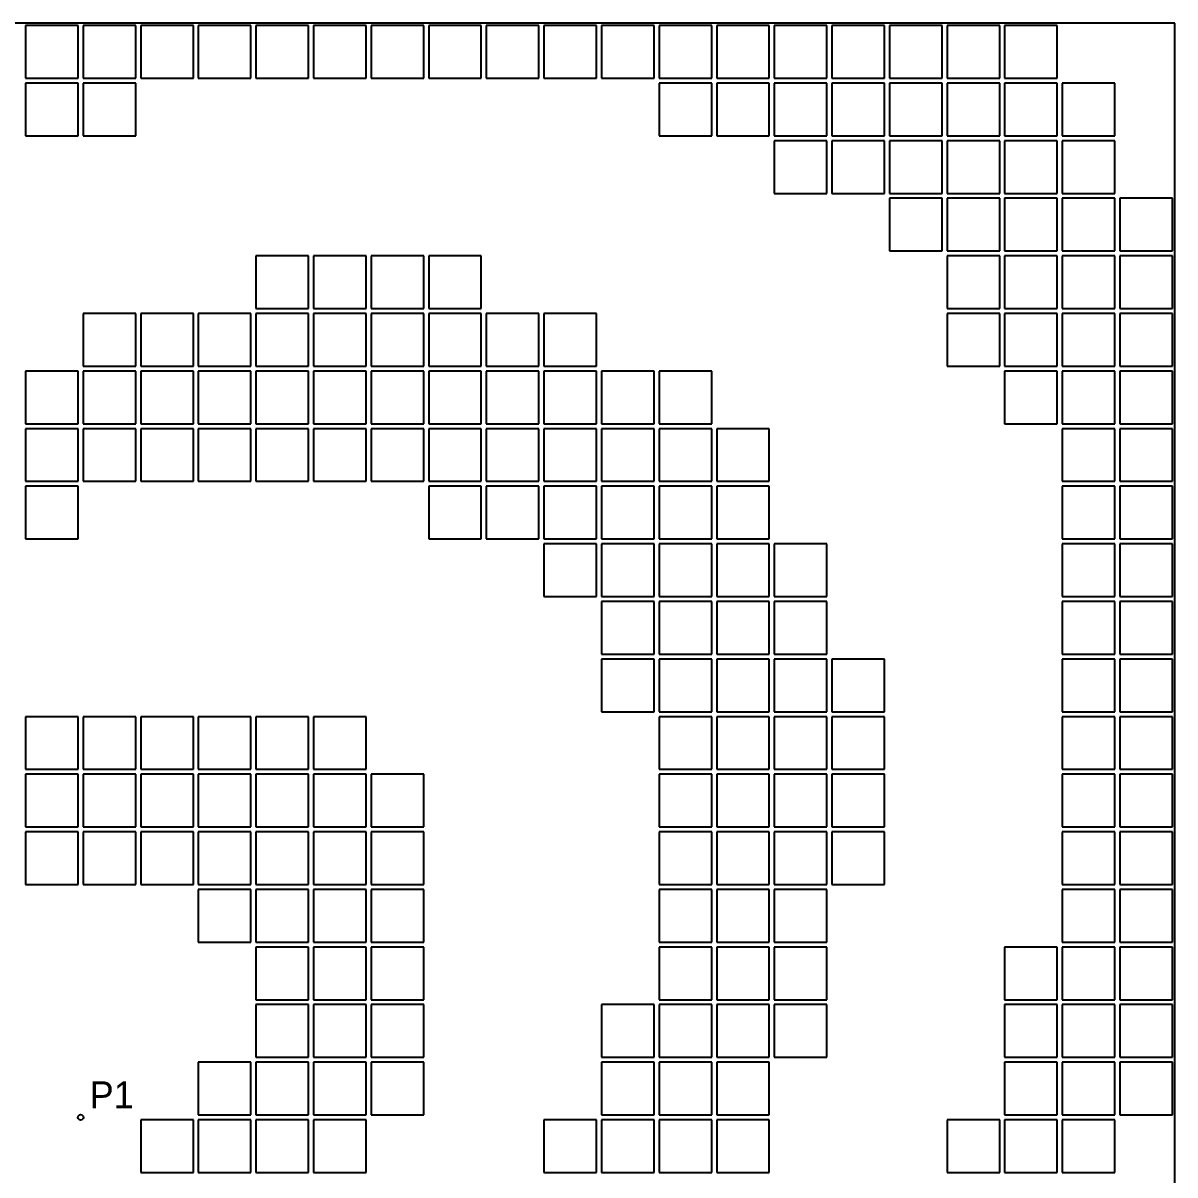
# Model space of a CAD drawing. Extents: x -243 to 243, y -243 to 243.
# Drawn here: x 115.2 to 243.2, y 115.2 to 243.2 of the extents above; entities that cross this region are included whole.
import ezdxf

# ---------------------------------------------------------------- set-up
doc = ezdxf.new("R2010")
doc.units = 0

msp = doc.modelspace()

# ---------------------------------------------------------------- linework, layer by layer
at = {"layer": 'BOARD'}
for p, q in [((243.2, 243.2), (-243.2, 243.2)), ((243.2, -243.2), (243.2, 243.2))]:
    msp.add_line(p, q, dxfattribs=at)
at = {"layer": 'FEEDS'}
msp.add_circle((121.6, 121.6), 0.3, dxfattribs=at)
at = {"layer": 'PATCHES'}
for p, q in [((121.325, 242.925), (115.475, 242.925)), ((115.475, 242.925), (115.475, 237.075)), ((121.325, 237.075), (121.325, 242.925)), ((127.725, 242.925), (121.875, 242.925)), ((121.875, 242.925), (121.875, 237.075)), ((127.725, 237.075), (127.725, 242.925)), ((134.125, 242.925), (128.275, 242.925)), ((128.275, 242.925), (128.275, 237.075)), ((134.125, 237.075), (134.125, 242.925)), ((140.525, 242.925), (134.675, 242.925)), ((134.675, 242.925), (134.675, 237.075)), ((140.525, 237.075), (140.525, 242.925)), ((146.925, 242.925), (141.075, 242.925)), ((141.075, 242.925), (141.075, 237.075)), ((146.925, 237.075), (146.925, 242.925)), ((153.325, 242.925), (147.475, 242.925)), ((147.475, 242.925), (147.475, 237.075)), ((153.325, 237.075), (153.325, 242.925)), ((159.725, 242.925), (153.875, 242.925)), ((153.875, 242.925), (153.875, 237.075)), ((159.725, 237.075), (159.725, 242.925)), ((166.125, 242.925), (160.275, 242.925)), ((160.275, 242.925), (160.275, 237.075)), ((166.125, 237.075), (166.125, 242.925)), ((172.525, 242.925), (166.675, 242.925)), ((166.675, 242.925), (166.675, 237.075)), ((172.525, 237.075), (172.525, 242.925)), ((178.925, 242.925), (173.075, 242.925)), ((173.075, 242.925), (173.075, 237.075)), ((178.925, 237.075), (178.925, 242.925)), ((185.325, 242.925), (179.475, 242.925)), ((179.475, 242.925), (179.475, 237.075)), ((185.325, 237.075), (185.325, 242.925)), ((191.725, 242.925), (185.875, 242.925)), ((185.875, 242.925), (185.875, 237.075)), ((191.725, 237.075), (191.725, 242.925)), ((198.125, 242.925), (192.275, 242.925)), ((192.275, 242.925), (192.275, 237.075)), ((198.125, 237.075), (198.125, 242.925)), ((204.525, 242.925), (198.675, 242.925)), ((198.675, 242.925), (198.675, 237.075)), ((204.525, 237.075), (204.525, 242.925)), ((210.925, 242.925), (205.075, 242.925)), ((205.075, 242.925), (205.075, 237.075)), ((210.925, 237.075), (210.925, 242.925)), ((217.325, 242.925), (211.475, 242.925)), ((211.475, 242.925), (211.475, 237.075)), ((217.325, 237.075), (217.325, 242.925)), ((223.725, 242.925), (217.875, 242.925)), ((217.875, 242.925), (217.875, 237.075)), ((223.725, 237.075), (223.725, 242.925)), ((230.125, 242.925), (224.275, 242.925)), ((224.275, 242.925), (224.275, 237.075)), ((230.125, 237.075), (230.125, 242.925)), ((115.475, 237.075), (121.325, 237.075)), ((121.875, 237.075), (127.725, 237.075)), ((128.275, 237.075), (134.125, 237.075)), ((134.675, 237.075), (140.525, 237.075)), ((141.075, 237.075), (146.925, 237.075)), ((147.475, 237.075), (153.325, 237.075)), ((153.875, 237.075), (159.725, 237.075)), ((160.275, 237.075), (166.125, 237.075)), ((166.675, 237.075), (172.525, 237.075)), ((173.075, 237.075), (178.925, 237.075)), ((179.475, 237.075), (185.325, 237.075)), ((185.875, 237.075), (191.725, 237.075)), ((192.275, 237.075), (198.125, 237.075)), ((198.675, 237.075), (204.525, 237.075)), ((205.075, 237.075), (210.925, 237.075)), ((211.475, 237.075), (217.325, 237.075)), ((217.875, 237.075), (223.725, 237.075)), ((224.275, 237.075), (230.125, 237.075)), ((121.325, 236.525), (115.475, 236.525)), ((115.475, 236.525), (115.475, 230.675)), ((121.325, 230.675), (121.325, 236.525)), ((127.725, 236.525), (121.875, 236.525)), ((121.875, 236.525), (121.875, 230.675)), ((127.725, 230.675), (127.725, 236.525)), ((191.725, 236.525), (185.875, 236.525)), ((185.875, 236.525), (185.875, 230.675)), ((191.725, 230.675), (191.725, 236.525)), ((198.125, 236.525), (192.275, 236.525)), ((192.275, 236.525), (192.275, 230.675)), ((198.125, 230.675), (198.125, 236.525)), ((204.525, 236.525), (198.675, 236.525)), ((198.675, 236.525), (198.675, 230.675)), ((204.525, 230.675), (204.525, 236.525)), ((210.925, 236.525), (205.075, 236.525)), ((205.075, 236.525), (205.075, 230.675)), ((210.925, 230.675), (210.925, 236.525)), ((217.325, 236.525), (211.475, 236.525)), ((211.475, 236.525), (211.475, 230.675)), ((217.325, 230.675), (217.325, 236.525)), ((223.725, 236.525), (217.875, 236.525)), ((217.875, 236.525), (217.875, 230.675)), ((223.725, 230.675), (223.725, 236.525)), ((230.125, 236.525), (224.275, 236.525)), ((224.275, 236.525), (224.275, 230.675)), ((230.125, 230.675), (230.125, 236.525)), ((236.525, 236.525), (230.675, 236.525)), ((230.675, 236.525), (230.675, 230.675)), ((236.525, 230.675), (236.525, 236.525)), ((115.475, 230.675), (121.325, 230.675)), ((121.875, 230.675), (127.725, 230.675)), ((185.875, 230.675), (191.725, 230.675)), ((192.275, 230.675), (198.125, 230.675)), ((198.675, 230.675), (204.525, 230.675)), ((205.075, 230.675), (210.925, 230.675)), ((211.475, 230.675), (217.325, 230.675)), ((217.875, 230.675), (223.725, 230.675)), ((224.275, 230.675), (230.125, 230.675)), ((230.675, 230.675), (236.525, 230.675)), ((204.525, 230.125), (198.675, 230.125)), ((198.675, 230.125), (198.675, 224.275)), ((204.525, 224.275), (204.525, 230.125)), ((210.925, 230.125), (205.075, 230.125)), ((205.075, 230.125), (205.075, 224.275)), ((210.925, 224.275), (210.925, 230.125)), ((217.325, 230.125), (211.475, 230.125)), ((211.475, 230.125), (211.475, 224.275)), ((217.325, 224.275), (217.325, 230.125)), ((223.725, 230.125), (217.875, 230.125)), ((217.875, 230.125), (217.875, 224.275)), ((223.725, 224.275), (223.725, 230.125)), ((230.125, 230.125), (224.275, 230.125)), ((224.275, 230.125), (224.275, 224.275)), ((230.125, 224.275), (230.125, 230.125)), ((236.525, 230.125), (230.675, 230.125)), ((230.675, 230.125), (230.675, 224.275)), ((236.525, 224.275), (236.525, 230.125)), ((198.675, 224.275), (204.525, 224.275)), ((205.075, 224.275), (210.925, 224.275)), ((211.475, 224.275), (217.325, 224.275)), ((217.875, 224.275), (223.725, 224.275)), ((224.275, 224.275), (230.125, 224.275)), ((230.675, 224.275), (236.525, 224.275)), ((217.325, 223.725), (211.475, 223.725)), ((211.475, 223.725), (211.475, 217.875)), ((217.325, 217.875), (217.325, 223.725)), ((223.725, 223.725), (217.875, 223.725)), ((217.875, 223.725), (217.875, 217.875)), ((223.725, 217.875), (223.725, 223.725)), ((230.125, 223.725), (224.275, 223.725)), ((224.275, 223.725), (224.275, 217.875)), ((230.125, 217.875), (230.125, 223.725)), ((236.525, 223.725), (230.675, 223.725)), ((230.675, 223.725), (230.675, 217.875)), ((236.525, 217.875), (236.525, 223.725)), ((242.925, 223.725), (237.075, 223.725)), ((237.075, 223.725), (237.075, 217.875)), ((242.925, 217.875), (242.925, 223.725)), ((211.475, 217.875), (217.325, 217.875)), ((217.875, 217.875), (223.725, 217.875)), ((224.275, 217.875), (230.125, 217.875)), ((230.675, 217.875), (236.525, 217.875)), ((237.075, 217.875), (242.925, 217.875)), ((146.925, 217.325), (141.075, 217.325)), ((141.075, 217.325), (141.075, 211.475)), ((146.925, 211.475), (146.925, 217.325)), ((153.325, 217.325), (147.475, 217.325)), ((147.475, 217.325), (147.475, 211.475)), ((153.325, 211.475), (153.325, 217.325)), ((159.725, 217.325), (153.875, 217.325)), ((153.875, 217.325), (153.875, 211.475)), ((159.725, 211.475), (159.725, 217.325)), ((166.125, 217.325), (160.275, 217.325)), ((160.275, 217.325), (160.275, 211.475)), ((166.125, 211.475), (166.125, 217.325)), ((223.725, 217.325), (217.875, 217.325)), ((217.875, 217.325), (217.875, 211.475)), ((223.725, 211.475), (223.725, 217.325)), ((230.125, 217.325), (224.275, 217.325)), ((224.275, 217.325), (224.275, 211.475)), ((230.125, 211.475), (230.125, 217.325)), ((236.525, 217.325), (230.675, 217.325)), ((230.675, 217.325), (230.675, 211.475)), ((236.525, 211.475), (236.525, 217.325)), ((242.925, 217.325), (237.075, 217.325)), ((237.075, 217.325), (237.075, 211.475)), ((242.925, 211.475), (242.925, 217.325)), ((141.075, 211.475), (146.925, 211.475)), ((147.475, 211.475), (153.325, 211.475)), ((153.875, 211.475), (159.725, 211.475)), ((160.275, 211.475), (166.125, 211.475)), ((217.875, 211.475), (223.725, 211.475)), ((224.275, 211.475), (230.125, 211.475)), ((230.675, 211.475), (236.525, 211.475)), ((237.075, 211.475), (242.925, 211.475)), ((127.725, 210.925), (121.875, 210.925)), ((121.875, 210.925), (121.875, 205.075)), ((127.725, 205.075), (127.725, 210.925)), ((134.125, 210.925), (128.275, 210.925)), ((128.275, 210.925), (128.275, 205.075)), ((134.125, 205.075), (134.125, 210.925)), ((140.525, 210.925), (134.675, 210.925)), ((134.675, 210.925), (134.675, 205.075)), ((140.525, 205.075), (140.525, 210.925)), ((146.925, 210.925), (141.075, 210.925)), ((141.075, 210.925), (141.075, 205.075)), ((146.925, 205.075), (146.925, 210.925)), ((153.325, 210.925), (147.475, 210.925)), ((147.475, 210.925), (147.475, 205.075)), ((153.325, 205.075), (153.325, 210.925)), ((159.725, 210.925), (153.875, 210.925)), ((153.875, 210.925), (153.875, 205.075)), ((159.725, 205.075), (159.725, 210.925)), ((166.125, 210.925), (160.275, 210.925)), ((160.275, 210.925), (160.275, 205.075)), ((166.125, 205.075), (166.125, 210.925)), ((172.525, 210.925), (166.675, 210.925)), ((166.675, 210.925), (166.675, 205.075)), ((172.525, 205.075), (172.525, 210.925)), ((178.925, 210.925), (173.075, 210.925)), ((173.075, 210.925), (173.075, 205.075)), ((178.925, 205.075), (178.925, 210.925)), ((223.725, 210.925), (217.875, 210.925)), ((217.875, 210.925), (217.875, 205.075)), ((223.725, 205.075), (223.725, 210.925)), ((230.125, 210.925), (224.275, 210.925)), ((224.275, 210.925), (224.275, 205.075)), ((230.125, 205.075), (230.125, 210.925)), ((236.525, 210.925), (230.675, 210.925)), ((230.675, 210.925), (230.675, 205.075)), ((236.525, 205.075), (236.525, 210.925)), ((242.925, 210.925), (237.075, 210.925)), ((237.075, 210.925), (237.075, 205.075)), ((242.925, 205.075), (242.925, 210.925)), ((121.875, 205.075), (127.725, 205.075)), ((128.275, 205.075), (134.125, 205.075)), ((134.675, 205.075), (140.525, 205.075)), ((141.075, 205.075), (146.925, 205.075)), ((147.475, 205.075), (153.325, 205.075)), ((153.875, 205.075), (159.725, 205.075)), ((160.275, 205.075), (166.125, 205.075)), ((166.675, 205.075), (172.525, 205.075)), ((173.075, 205.075), (178.925, 205.075)), ((217.875, 205.075), (223.725, 205.075)), ((224.275, 205.075), (230.125, 205.075)), ((230.675, 205.075), (236.525, 205.075)), ((237.075, 205.075), (242.925, 205.075)), ((121.325, 204.525), (115.475, 204.525)), ((115.475, 204.525), (115.475, 198.675)), ((121.325, 198.675), (121.325, 204.525)), ((127.725, 204.525), (121.875, 204.525)), ((121.875, 204.525), (121.875, 198.675)), ((127.725, 198.675), (127.725, 204.525)), ((134.125, 204.525), (128.275, 204.525)), ((128.275, 204.525), (128.275, 198.675)), ((134.125, 198.675), (134.125, 204.525)), ((140.525, 204.525), (134.675, 204.525)), ((134.675, 204.525), (134.675, 198.675)), ((140.525, 198.675), (140.525, 204.525)), ((146.925, 204.525), (141.075, 204.525)), ((141.075, 204.525), (141.075, 198.675)), ((146.925, 198.675), (146.925, 204.525)), ((153.325, 204.525), (147.475, 204.525)), ((147.475, 204.525), (147.475, 198.675)), ((153.325, 198.675), (153.325, 204.525)), ((159.725, 204.525), (153.875, 204.525)), ((153.875, 204.525), (153.875, 198.675)), ((159.725, 198.675), (159.725, 204.525)), ((166.125, 204.525), (160.275, 204.525)), ((160.275, 204.525), (160.275, 198.675)), ((166.125, 198.675), (166.125, 204.525)), ((172.525, 204.525), (166.675, 204.525)), ((166.675, 204.525), (166.675, 198.675)), ((172.525, 198.675), (172.525, 204.525)), ((178.925, 204.525), (173.075, 204.525)), ((173.075, 204.525), (173.075, 198.675)), ((178.925, 198.675), (178.925, 204.525)), ((185.325, 204.525), (179.475, 204.525)), ((179.475, 204.525), (179.475, 198.675)), ((185.325, 198.675), (185.325, 204.525)), ((191.725, 204.525), (185.875, 204.525)), ((185.875, 204.525), (185.875, 198.675)), ((191.725, 198.675), (191.725, 204.525)), ((230.125, 204.525), (224.275, 204.525)), ((224.275, 204.525), (224.275, 198.675)), ((230.125, 198.675), (230.125, 204.525)), ((236.525, 204.525), (230.675, 204.525)), ((230.675, 204.525), (230.675, 198.675)), ((236.525, 198.675), (236.525, 204.525)), ((242.925, 204.525), (237.075, 204.525)), ((237.075, 204.525), (237.075, 198.675)), ((242.925, 198.675), (242.925, 204.525)), ((115.475, 198.675), (121.325, 198.675)), ((121.875, 198.675), (127.725, 198.675)), ((128.275, 198.675), (134.125, 198.675)), ((134.675, 198.675), (140.525, 198.675)), ((141.075, 198.675), (146.925, 198.675)), ((147.475, 198.675), (153.325, 198.675)), ((153.875, 198.675), (159.725, 198.675)), ((160.275, 198.675), (166.125, 198.675)), ((166.675, 198.675), (172.525, 198.675)), ((173.075, 198.675), (178.925, 198.675)), ((179.475, 198.675), (185.325, 198.675)), ((185.875, 198.675), (191.725, 198.675)), ((224.275, 198.675), (230.125, 198.675)), ((230.675, 198.675), (236.525, 198.675)), ((237.075, 198.675), (242.925, 198.675)), ((121.325, 198.125), (115.475, 198.125)), ((115.475, 198.125), (115.475, 192.275)), ((121.325, 192.275), (121.325, 198.125)), ((127.725, 198.125), (121.875, 198.125)), ((121.875, 198.125), (121.875, 192.275)), ((127.725, 192.275), (127.725, 198.125)), ((134.125, 198.125), (128.275, 198.125)), ((128.275, 198.125), (128.275, 192.275)), ((134.125, 192.275), (134.125, 198.125)), ((140.525, 198.125), (134.675, 198.125)), ((134.675, 198.125), (134.675, 192.275)), ((140.525, 192.275), (140.525, 198.125)), ((146.925, 198.125), (141.075, 198.125)), ((141.075, 198.125), (141.075, 192.275)), ((146.925, 192.275), (146.925, 198.125)), ((153.325, 198.125), (147.475, 198.125)), ((147.475, 198.125), (147.475, 192.275)), ((153.325, 192.275), (153.325, 198.125)), ((159.725, 198.125), (153.875, 198.125)), ((153.875, 198.125), (153.875, 192.275)), ((159.725, 192.275), (159.725, 198.125)), ((166.125, 198.125), (160.275, 198.125)), ((160.275, 198.125), (160.275, 192.275)), ((166.125, 192.275), (166.125, 198.125)), ((172.525, 198.125), (166.675, 198.125)), ((166.675, 198.125), (166.675, 192.275)), ((172.525, 192.275), (172.525, 198.125)), ((178.925, 198.125), (173.075, 198.125)), ((173.075, 198.125), (173.075, 192.275)), ((178.925, 192.275), (178.925, 198.125)), ((185.325, 198.125), (179.475, 198.125)), ((179.475, 198.125), (179.475, 192.275)), ((185.325, 192.275), (185.325, 198.125)), ((191.725, 198.125), (185.875, 198.125)), ((185.875, 198.125), (185.875, 192.275)), ((191.725, 192.275), (191.725, 198.125)), ((198.125, 198.125), (192.275, 198.125)), ((192.275, 198.125), (192.275, 192.275)), ((198.125, 192.275), (198.125, 198.125)), ((236.525, 198.125), (230.675, 198.125)), ((230.675, 198.125), (230.675, 192.275)), ((236.525, 192.275), (236.525, 198.125)), ((242.925, 198.125), (237.075, 198.125)), ((237.075, 198.125), (237.075, 192.275)), ((242.925, 192.275), (242.925, 198.125)), ((115.475, 192.275), (121.325, 192.275)), ((121.875, 192.275), (127.725, 192.275)), ((128.275, 192.275), (134.125, 192.275)), ((134.675, 192.275), (140.525, 192.275)), ((141.075, 192.275), (146.925, 192.275)), ((147.475, 192.275), (153.325, 192.275)), ((153.875, 192.275), (159.725, 192.275)), ((160.275, 192.275), (166.125, 192.275)), ((166.675, 192.275), (172.525, 192.275)), ((173.075, 192.275), (178.925, 192.275)), ((179.475, 192.275), (185.325, 192.275)), ((185.875, 192.275), (191.725, 192.275)), ((192.275, 192.275), (198.125, 192.275)), ((230.675, 192.275), (236.525, 192.275)), ((237.075, 192.275), (242.925, 192.275)), ((121.325, 191.725), (115.475, 191.725)), ((115.475, 191.725), (115.475, 185.875)), ((121.325, 185.875), (121.325, 191.725)), ((166.125, 191.725), (160.275, 191.725)), ((160.275, 191.725), (160.275, 185.875)), ((166.125, 185.875), (166.125, 191.725)), ((172.525, 191.725), (166.675, 191.725)), ((166.675, 191.725), (166.675, 185.875)), ((172.525, 185.875), (172.525, 191.725)), ((178.925, 191.725), (173.075, 191.725)), ((173.075, 191.725), (173.075, 185.875)), ((178.925, 185.875), (178.925, 191.725)), ((185.325, 191.725), (179.475, 191.725)), ((179.475, 191.725), (179.475, 185.875)), ((185.325, 185.875), (185.325, 191.725)), ((191.725, 191.725), (185.875, 191.725)), ((185.875, 191.725), (185.875, 185.875)), ((191.725, 185.875), (191.725, 191.725)), ((198.125, 191.725), (192.275, 191.725)), ((192.275, 191.725), (192.275, 185.875)), ((198.125, 185.875), (198.125, 191.725)), ((236.525, 191.725), (230.675, 191.725)), ((230.675, 191.725), (230.675, 185.875)), ((236.525, 185.875), (236.525, 191.725)), ((242.925, 191.725), (237.075, 191.725)), ((237.075, 191.725), (237.075, 185.875)), ((242.925, 185.875), (242.925, 191.725)), ((115.475, 185.875), (121.325, 185.875)), ((160.275, 185.875), (166.125, 185.875)), ((166.675, 185.875), (172.525, 185.875)), ((173.075, 185.875), (178.925, 185.875)), ((179.475, 185.875), (185.325, 185.875)), ((185.875, 185.875), (191.725, 185.875)), ((192.275, 185.875), (198.125, 185.875)), ((230.675, 185.875), (236.525, 185.875)), ((237.075, 185.875), (242.925, 185.875)), ((178.925, 185.325), (173.075, 185.325)), ((173.075, 185.325), (173.075, 179.475)), ((178.925, 179.475), (178.925, 185.325)), ((185.325, 185.325), (179.475, 185.325)), ((179.475, 185.325), (179.475, 179.475)), ((185.325, 179.475), (185.325, 185.325)), ((191.725, 185.325), (185.875, 185.325)), ((185.875, 185.325), (185.875, 179.475)), ((191.725, 179.475), (191.725, 185.325)), ((198.125, 185.325), (192.275, 185.325)), ((192.275, 185.325), (192.275, 179.475)), ((198.125, 179.475), (198.125, 185.325)), ((204.525, 185.325), (198.675, 185.325)), ((198.675, 185.325), (198.675, 179.475)), ((204.525, 179.475), (204.525, 185.325)), ((236.525, 185.325), (230.675, 185.325)), ((230.675, 185.325), (230.675, 179.475)), ((236.525, 179.475), (236.525, 185.325)), ((242.925, 185.325), (237.075, 185.325)), ((237.075, 185.325), (237.075, 179.475)), ((242.925, 179.475), (242.925, 185.325)), ((173.075, 179.475), (178.925, 179.475)), ((179.475, 179.475), (185.325, 179.475)), ((185.875, 179.475), (191.725, 179.475)), ((192.275, 179.475), (198.125, 179.475)), ((198.675, 179.475), (204.525, 179.475)), ((230.675, 179.475), (236.525, 179.475)), ((237.075, 179.475), (242.925, 179.475)), ((185.325, 178.925), (179.475, 178.925)), ((179.475, 178.925), (179.475, 173.075)), ((185.325, 173.075), (185.325, 178.925)), ((191.725, 178.925), (185.875, 178.925)), ((185.875, 178.925), (185.875, 173.075)), ((191.725, 173.075), (191.725, 178.925)), ((198.125, 178.925), (192.275, 178.925)), ((192.275, 178.925), (192.275, 173.075)), ((198.125, 173.075), (198.125, 178.925)), ((204.525, 178.925), (198.675, 178.925)), ((198.675, 178.925), (198.675, 173.075)), ((204.525, 173.075), (204.525, 178.925)), ((236.525, 178.925), (230.675, 178.925)), ((230.675, 178.925), (230.675, 173.075)), ((236.525, 173.075), (236.525, 178.925)), ((242.925, 178.925), (237.075, 178.925)), ((237.075, 178.925), (237.075, 173.075)), ((242.925, 173.075), (242.925, 178.925)), ((179.475, 173.075), (185.325, 173.075)), ((185.875, 173.075), (191.725, 173.075)), ((192.275, 173.075), (198.125, 173.075)), ((198.675, 173.075), (204.525, 173.075)), ((230.675, 173.075), (236.525, 173.075)), ((237.075, 173.075), (242.925, 173.075)), ((185.325, 172.525), (179.475, 172.525)), ((179.475, 172.525), (179.475, 166.675)), ((185.325, 166.675), (185.325, 172.525)), ((191.725, 172.525), (185.875, 172.525)), ((185.875, 172.525), (185.875, 166.675)), ((191.725, 166.675), (191.725, 172.525)), ((198.125, 172.525), (192.275, 172.525)), ((192.275, 172.525), (192.275, 166.675)), ((198.125, 166.675), (198.125, 172.525)), ((204.525, 172.525), (198.675, 172.525)), ((198.675, 172.525), (198.675, 166.675)), ((204.525, 166.675), (204.525, 172.525)), ((210.925, 172.525), (205.075, 172.525)), ((205.075, 172.525), (205.075, 166.675)), ((210.925, 166.675), (210.925, 172.525)), ((236.525, 172.525), (230.675, 172.525)), ((230.675, 172.525), (230.675, 166.675)), ((236.525, 166.675), (236.525, 172.525)), ((242.925, 172.525), (237.075, 172.525)), ((237.075, 172.525), (237.075, 166.675)), ((242.925, 166.675), (242.925, 172.525)), ((179.475, 166.675), (185.325, 166.675)), ((185.875, 166.675), (191.725, 166.675)), ((192.275, 166.675), (198.125, 166.675)), ((198.675, 166.675), (204.525, 166.675)), ((205.075, 166.675), (210.925, 166.675)), ((230.675, 166.675), (236.525, 166.675)), ((237.075, 166.675), (242.925, 166.675)), ((121.325, 166.125), (115.475, 166.125)), ((115.475, 166.125), (115.475, 160.275)), ((121.325, 160.275), (121.325, 166.125)), ((127.725, 166.125), (121.875, 166.125)), ((121.875, 166.125), (121.875, 160.275)), ((127.725, 160.275), (127.725, 166.125)), ((134.125, 166.125), (128.275, 166.125)), ((128.275, 166.125), (128.275, 160.275)), ((134.125, 160.275), (134.125, 166.125)), ((140.525, 166.125), (134.675, 166.125)), ((134.675, 166.125), (134.675, 160.275)), ((140.525, 160.275), (140.525, 166.125)), ((146.925, 166.125), (141.075, 166.125)), ((141.075, 166.125), (141.075, 160.275)), ((146.925, 160.275), (146.925, 166.125)), ((153.325, 166.125), (147.475, 166.125)), ((147.475, 166.125), (147.475, 160.275)), ((153.325, 160.275), (153.325, 166.125)), ((191.725, 166.125), (185.875, 166.125)), ((185.875, 166.125), (185.875, 160.275)), ((191.725, 160.275), (191.725, 166.125)), ((198.125, 166.125), (192.275, 166.125)), ((192.275, 166.125), (192.275, 160.275)), ((198.125, 160.275), (198.125, 166.125)), ((204.525, 166.125), (198.675, 166.125)), ((198.675, 166.125), (198.675, 160.275)), ((204.525, 160.275), (204.525, 166.125)), ((210.925, 166.125), (205.075, 166.125)), ((205.075, 166.125), (205.075, 160.275)), ((210.925, 160.275), (210.925, 166.125)), ((236.525, 166.125), (230.675, 166.125)), ((230.675, 166.125), (230.675, 160.275)), ((236.525, 160.275), (236.525, 166.125)), ((242.925, 166.125), (237.075, 166.125)), ((237.075, 166.125), (237.075, 160.275)), ((242.925, 160.275), (242.925, 166.125)), ((115.475, 160.275), (121.325, 160.275)), ((121.875, 160.275), (127.725, 160.275)), ((128.275, 160.275), (134.125, 160.275)), ((134.675, 160.275), (140.525, 160.275)), ((141.075, 160.275), (146.925, 160.275)), ((147.475, 160.275), (153.325, 160.275)), ((185.875, 160.275), (191.725, 160.275)), ((192.275, 160.275), (198.125, 160.275)), ((198.675, 160.275), (204.525, 160.275)), ((205.075, 160.275), (210.925, 160.275)), ((230.675, 160.275), (236.525, 160.275)), ((237.075, 160.275), (242.925, 160.275)), ((121.325, 159.725), (115.475, 159.725)), ((115.475, 159.725), (115.475, 153.875)), ((121.325, 153.875), (121.325, 159.725)), ((127.725, 159.725), (121.875, 159.725)), ((121.875, 159.725), (121.875, 153.875)), ((127.725, 153.875), (127.725, 159.725)), ((134.125, 159.725), (128.275, 159.725)), ((128.275, 159.725), (128.275, 153.875)), ((134.125, 153.875), (134.125, 159.725)), ((140.525, 159.725), (134.675, 159.725)), ((134.675, 159.725), (134.675, 153.875)), ((140.525, 153.875), (140.525, 159.725)), ((146.925, 159.725), (141.075, 159.725)), ((141.075, 159.725), (141.075, 153.875)), ((146.925, 153.875), (146.925, 159.725)), ((153.325, 159.725), (147.475, 159.725)), ((147.475, 159.725), (147.475, 153.875)), ((153.325, 153.875), (153.325, 159.725)), ((159.725, 159.725), (153.875, 159.725)), ((153.875, 159.725), (153.875, 153.875)), ((159.725, 153.875), (159.725, 159.725)), ((191.725, 159.725), (185.875, 159.725)), ((185.875, 159.725), (185.875, 153.875)), ((191.725, 153.875), (191.725, 159.725)), ((198.125, 159.725), (192.275, 159.725)), ((192.275, 159.725), (192.275, 153.875)), ((198.125, 153.875), (198.125, 159.725)), ((204.525, 159.725), (198.675, 159.725)), ((198.675, 159.725), (198.675, 153.875)), ((204.525, 153.875), (204.525, 159.725)), ((210.925, 159.725), (205.075, 159.725)), ((205.075, 159.725), (205.075, 153.875)), ((210.925, 153.875), (210.925, 159.725)), ((236.525, 159.725), (230.675, 159.725)), ((230.675, 159.725), (230.675, 153.875)), ((236.525, 153.875), (236.525, 159.725)), ((242.925, 159.725), (237.075, 159.725)), ((237.075, 159.725), (237.075, 153.875)), ((242.925, 153.875), (242.925, 159.725)), ((115.475, 153.875), (121.325, 153.875)), ((121.875, 153.875), (127.725, 153.875)), ((128.275, 153.875), (134.125, 153.875)), ((134.675, 153.875), (140.525, 153.875)), ((141.075, 153.875), (146.925, 153.875)), ((147.475, 153.875), (153.325, 153.875)), ((153.875, 153.875), (159.725, 153.875)), ((185.875, 153.875), (191.725, 153.875)), ((192.275, 153.875), (198.125, 153.875)), ((198.675, 153.875), (204.525, 153.875)), ((205.075, 153.875), (210.925, 153.875)), ((230.675, 153.875), (236.525, 153.875)), ((237.075, 153.875), (242.925, 153.875)), ((121.325, 153.325), (115.475, 153.325)), ((115.475, 153.325), (115.475, 147.475)), ((121.325, 147.475), (121.325, 153.325)), ((127.725, 153.325), (121.875, 153.325)), ((121.875, 153.325), (121.875, 147.475)), ((127.725, 147.475), (127.725, 153.325)), ((134.125, 153.325), (128.275, 153.325)), ((128.275, 153.325), (128.275, 147.475)), ((134.125, 147.475), (134.125, 153.325)), ((140.525, 153.325), (134.675, 153.325)), ((134.675, 153.325), (134.675, 147.475)), ((140.525, 147.475), (140.525, 153.325)), ((146.925, 153.325), (141.075, 153.325)), ((141.075, 153.325), (141.075, 147.475)), ((146.925, 147.475), (146.925, 153.325)), ((153.325, 153.325), (147.475, 153.325)), ((147.475, 153.325), (147.475, 147.475)), ((153.325, 147.475), (153.325, 153.325)), ((159.725, 153.325), (153.875, 153.325)), ((153.875, 153.325), (153.875, 147.475)), ((159.725, 147.475), (159.725, 153.325)), ((191.725, 153.325), (185.875, 153.325)), ((185.875, 153.325), (185.875, 147.475)), ((191.725, 147.475), (191.725, 153.325)), ((198.125, 153.325), (192.275, 153.325)), ((192.275, 153.325), (192.275, 147.475)), ((198.125, 147.475), (198.125, 153.325)), ((204.525, 153.325), (198.675, 153.325)), ((198.675, 153.325), (198.675, 147.475)), ((204.525, 147.475), (204.525, 153.325)), ((210.925, 153.325), (205.075, 153.325)), ((205.075, 153.325), (205.075, 147.475)), ((210.925, 147.475), (210.925, 153.325)), ((236.525, 153.325), (230.675, 153.325)), ((230.675, 153.325), (230.675, 147.475)), ((236.525, 147.475), (236.525, 153.325)), ((242.925, 153.325), (237.075, 153.325)), ((237.075, 153.325), (237.075, 147.475)), ((242.925, 147.475), (242.925, 153.325)), ((115.475, 147.475), (121.325, 147.475)), ((121.875, 147.475), (127.725, 147.475)), ((128.275, 147.475), (134.125, 147.475)), ((134.675, 147.475), (140.525, 147.475)), ((141.075, 147.475), (146.925, 147.475)), ((147.475, 147.475), (153.325, 147.475)), ((153.875, 147.475), (159.725, 147.475)), ((185.875, 147.475), (191.725, 147.475)), ((192.275, 147.475), (198.125, 147.475)), ((198.675, 147.475), (204.525, 147.475)), ((205.075, 147.475), (210.925, 147.475)), ((230.675, 147.475), (236.525, 147.475)), ((237.075, 147.475), (242.925, 147.475)), ((140.525, 146.925), (134.675, 146.925)), ((134.675, 146.925), (134.675, 141.075)), ((140.525, 141.075), (140.525, 146.925)), ((146.925, 146.925), (141.075, 146.925)), ((141.075, 146.925), (141.075, 141.075)), ((146.925, 141.075), (146.925, 146.925)), ((153.325, 146.925), (147.475, 146.925)), ((147.475, 146.925), (147.475, 141.075)), ((153.325, 141.075), (153.325, 146.925)), ((159.725, 146.925), (153.875, 146.925)), ((153.875, 146.925), (153.875, 141.075)), ((159.725, 141.075), (159.725, 146.925)), ((191.725, 146.925), (185.875, 146.925)), ((185.875, 146.925), (185.875, 141.075)), ((191.725, 141.075), (191.725, 146.925)), ((198.125, 146.925), (192.275, 146.925)), ((192.275, 146.925), (192.275, 141.075)), ((198.125, 141.075), (198.125, 146.925)), ((204.525, 146.925), (198.675, 146.925)), ((198.675, 146.925), (198.675, 141.075)), ((204.525, 141.075), (204.525, 146.925)), ((236.525, 146.925), (230.675, 146.925)), ((230.675, 146.925), (230.675, 141.075)), ((236.525, 141.075), (236.525, 146.925)), ((242.925, 146.925), (237.075, 146.925)), ((237.075, 146.925), (237.075, 141.075)), ((242.925, 141.075), (242.925, 146.925)), ((134.675, 141.075), (140.525, 141.075)), ((141.075, 141.075), (146.925, 141.075)), ((147.475, 141.075), (153.325, 141.075)), ((153.875, 141.075), (159.725, 141.075)), ((185.875, 141.075), (191.725, 141.075)), ((192.275, 141.075), (198.125, 141.075)), ((198.675, 141.075), (204.525, 141.075)), ((230.675, 141.075), (236.525, 141.075)), ((237.075, 141.075), (242.925, 141.075)), ((146.925, 140.525), (141.075, 140.525)), ((141.075, 140.525), (141.075, 134.675)), ((146.925, 134.675), (146.925, 140.525)), ((153.325, 140.525), (147.475, 140.525)), ((147.475, 140.525), (147.475, 134.675)), ((153.325, 134.675), (153.325, 140.525)), ((159.725, 140.525), (153.875, 140.525)), ((153.875, 140.525), (153.875, 134.675)), ((159.725, 134.675), (159.725, 140.525)), ((191.725, 140.525), (185.875, 140.525)), ((185.875, 140.525), (185.875, 134.675)), ((191.725, 134.675), (191.725, 140.525)), ((198.125, 140.525), (192.275, 140.525)), ((192.275, 140.525), (192.275, 134.675)), ((198.125, 134.675), (198.125, 140.525)), ((204.525, 140.525), (198.675, 140.525)), ((198.675, 140.525), (198.675, 134.675)), ((204.525, 134.675), (204.525, 140.525)), ((230.125, 140.525), (224.275, 140.525)), ((224.275, 140.525), (224.275, 134.675)), ((230.125, 134.675), (230.125, 140.525)), ((236.525, 140.525), (230.675, 140.525)), ((230.675, 140.525), (230.675, 134.675)), ((236.525, 134.675), (236.525, 140.525)), ((242.925, 140.525), (237.075, 140.525)), ((237.075, 140.525), (237.075, 134.675)), ((242.925, 134.675), (242.925, 140.525)), ((141.075, 134.675), (146.925, 134.675)), ((147.475, 134.675), (153.325, 134.675)), ((153.875, 134.675), (159.725, 134.675)), ((185.875, 134.675), (191.725, 134.675)), ((192.275, 134.675), (198.125, 134.675)), ((198.675, 134.675), (204.525, 134.675)), ((224.275, 134.675), (230.125, 134.675)), ((230.675, 134.675), (236.525, 134.675)), ((237.075, 134.675), (242.925, 134.675)), ((146.925, 134.125), (141.075, 134.125)), ((141.075, 134.125), (141.075, 128.275)), ((146.925, 128.275), (146.925, 134.125)), ((153.325, 134.125), (147.475, 134.125)), ((147.475, 134.125), (147.475, 128.275)), ((153.325, 128.275), (153.325, 134.125)), ((159.725, 134.125), (153.875, 134.125)), ((153.875, 134.125), (153.875, 128.275)), ((159.725, 128.275), (159.725, 134.125)), ((185.325, 134.125), (179.475, 134.125)), ((179.475, 134.125), (179.475, 128.275)), ((185.325, 128.275), (185.325, 134.125)), ((191.725, 134.125), (185.875, 134.125)), ((185.875, 134.125), (185.875, 128.275)), ((191.725, 128.275), (191.725, 134.125)), ((198.125, 134.125), (192.275, 134.125)), ((192.275, 134.125), (192.275, 128.275)), ((198.125, 128.275), (198.125, 134.125)), ((204.525, 134.125), (198.675, 134.125)), ((198.675, 134.125), (198.675, 128.275)), ((204.525, 128.275), (204.525, 134.125)), ((230.125, 134.125), (224.275, 134.125)), ((224.275, 134.125), (224.275, 128.275)), ((230.125, 128.275), (230.125, 134.125)), ((236.525, 134.125), (230.675, 134.125)), ((230.675, 134.125), (230.675, 128.275)), ((236.525, 128.275), (236.525, 134.125)), ((242.925, 134.125), (237.075, 134.125)), ((237.075, 134.125), (237.075, 128.275)), ((242.925, 128.275), (242.925, 134.125)), ((141.075, 128.275), (146.925, 128.275)), ((147.475, 128.275), (153.325, 128.275)), ((153.875, 128.275), (159.725, 128.275)), ((179.475, 128.275), (185.325, 128.275)), ((185.875, 128.275), (191.725, 128.275)), ((192.275, 128.275), (198.125, 128.275)), ((198.675, 128.275), (204.525, 128.275)), ((224.275, 128.275), (230.125, 128.275)), ((230.675, 128.275), (236.525, 128.275)), ((237.075, 128.275), (242.925, 128.275)), ((140.525, 127.725), (134.675, 127.725)), ((134.675, 127.725), (134.675, 121.875)), ((140.525, 121.875), (140.525, 127.725)), ((146.925, 127.725), (141.075, 127.725)), ((141.075, 127.725), (141.075, 121.875)), ((146.925, 121.875), (146.925, 127.725)), ((153.325, 127.725), (147.475, 127.725)), ((147.475, 127.725), (147.475, 121.875)), ((153.325, 121.875), (153.325, 127.725)), ((159.725, 127.725), (153.875, 127.725)), ((153.875, 127.725), (153.875, 121.875)), ((159.725, 121.875), (159.725, 127.725)), ((185.325, 127.725), (179.475, 127.725)), ((179.475, 127.725), (179.475, 121.875)), ((185.325, 121.875), (185.325, 127.725)), ((191.725, 127.725), (185.875, 127.725)), ((185.875, 127.725), (185.875, 121.875)), ((191.725, 121.875), (191.725, 127.725)), ((198.125, 127.725), (192.275, 127.725)), ((192.275, 127.725), (192.275, 121.875)), ((198.125, 121.875), (198.125, 127.725)), ((230.125, 127.725), (224.275, 127.725)), ((224.275, 127.725), (224.275, 121.875)), ((230.125, 121.875), (230.125, 127.725)), ((236.525, 127.725), (230.675, 127.725)), ((230.675, 127.725), (230.675, 121.875)), ((236.525, 121.875), (236.525, 127.725)), ((242.925, 127.725), (237.075, 127.725)), ((237.075, 127.725), (237.075, 121.875)), ((242.925, 121.875), (242.925, 127.725)), ((134.675, 121.875), (140.525, 121.875)), ((141.075, 121.875), (146.925, 121.875)), ((147.475, 121.875), (153.325, 121.875)), ((153.875, 121.875), (159.725, 121.875)), ((179.475, 121.875), (185.325, 121.875)), ((185.875, 121.875), (191.725, 121.875)), ((192.275, 121.875), (198.125, 121.875)), ((224.275, 121.875), (230.125, 121.875)), ((230.675, 121.875), (236.525, 121.875)), ((237.075, 121.875), (242.925, 121.875)), ((134.125, 121.325), (128.275, 121.325)), ((128.275, 121.325), (128.275, 115.475)), ((134.125, 115.475), (134.125, 121.325)), ((140.525, 121.325), (134.675, 121.325)), ((134.675, 121.325), (134.675, 115.475)), ((140.525, 115.475), (140.525, 121.325)), ((146.925, 121.325), (141.075, 121.325)), ((141.075, 121.325), (141.075, 115.475)), ((146.925, 115.475), (146.925, 121.325)), ((153.325, 121.325), (147.475, 121.325)), ((147.475, 121.325), (147.475, 115.475)), ((153.325, 115.475), (153.325, 121.325)), ((178.925, 121.325), (173.075, 121.325)), ((173.075, 121.325), (173.075, 115.475)), ((178.925, 115.475), (178.925, 121.325)), ((185.325, 121.325), (179.475, 121.325)), ((179.475, 121.325), (179.475, 115.475)), ((185.325, 115.475), (185.325, 121.325)), ((191.725, 121.325), (185.875, 121.325)), ((185.875, 121.325), (185.875, 115.475)), ((191.725, 115.475), (191.725, 121.325)), ((198.125, 121.325), (192.275, 121.325)), ((192.275, 121.325), (192.275, 115.475)), ((198.125, 115.475), (198.125, 121.325)), ((223.725, 121.325), (217.875, 121.325)), ((217.875, 121.325), (217.875, 115.475)), ((223.725, 115.475), (223.725, 121.325)), ((230.125, 121.325), (224.275, 121.325)), ((224.275, 121.325), (224.275, 115.475)), ((230.125, 115.475), (230.125, 121.325)), ((236.525, 121.325), (230.675, 121.325)), ((230.675, 121.325), (230.675, 115.475)), ((236.525, 115.475), (236.525, 121.325)), ((128.275, 115.475), (134.125, 115.475)), ((134.675, 115.475), (140.525, 115.475)), ((141.075, 115.475), (146.925, 115.475)), ((147.475, 115.475), (153.325, 115.475)), ((173.075, 115.475), (178.925, 115.475)), ((179.475, 115.475), (185.325, 115.475)), ((185.875, 115.475), (191.725, 115.475)), ((192.275, 115.475), (198.125, 115.475)), ((217.875, 115.475), (223.725, 115.475)), ((224.275, 115.475), (230.125, 115.475)), ((230.675, 115.475), (236.525, 115.475))]:
    msp.add_line(p, q, dxfattribs=at)

# ---------------------------------------------------------------- texts
at = {"layer": 'FEEDS'}
msp.add_text('P1', height=3, dxfattribs=at).set_placement((122.6, 122.6))

doc.saveas('drawing.dxf')
